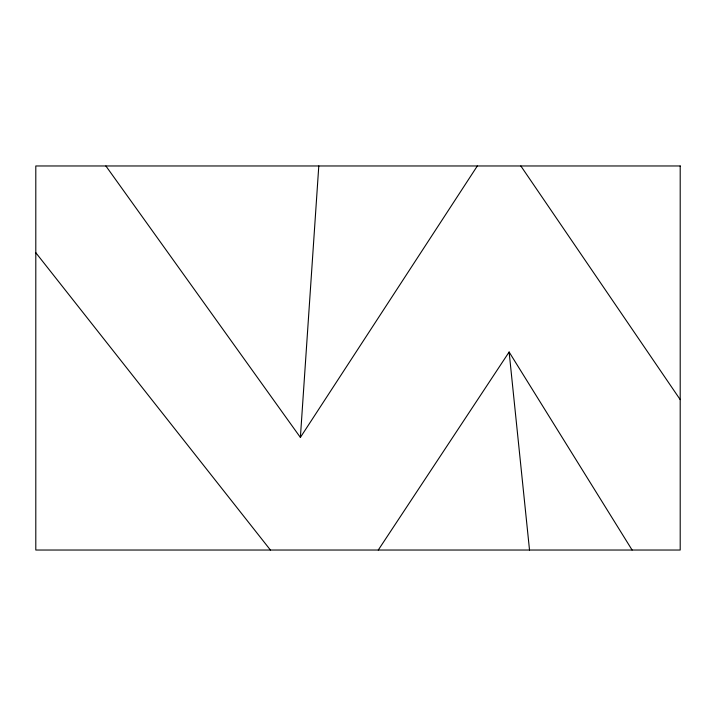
<?xml version="1.0" encoding="UTF-8"?>
<svg xmlns="http://www.w3.org/2000/svg" width="716" height="716" viewBox="0 0 716 716"><rect width="100%" height="100%" fill="white"/><g stroke="black" fill="none" stroke-linecap="round" stroke-linejoin="round"><path stroke-width="1.07" d="M105.879 165.969L300.38 437.431L318.79 165.969M300.38 437.431L477.33 165.969M378.272 550.031L509.121 352.012L632.112 550.031M35.8 252.703L270.424 550.031M520.836 165.969L680.2 399.626M509.121 352.012L529.518 550.031M680.2 165.969L35.8 165.969L35.8 550.031L680.2 550.031L680.2 165.969"/></g></svg>
